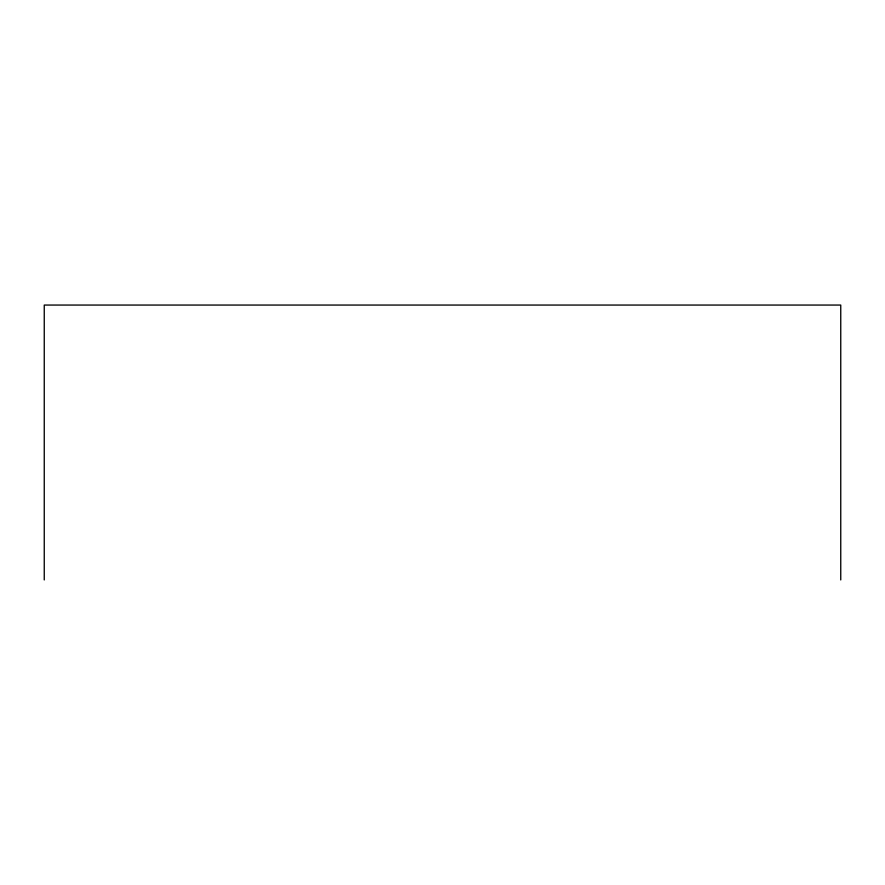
<?xml version="1.0" encoding="UTF-8"?>
<svg xmlns="http://www.w3.org/2000/svg" width="885" height="885" viewBox="0 0 885 885"><rect width="100%" height="100%" fill="white"/><g stroke="black" fill="none" stroke-linecap="round" stroke-linejoin="round"><path stroke-width="1.33" d="M840.75 579.941L840.75 305.059L44.25 305.059L44.25 579.941"/></g></svg>
